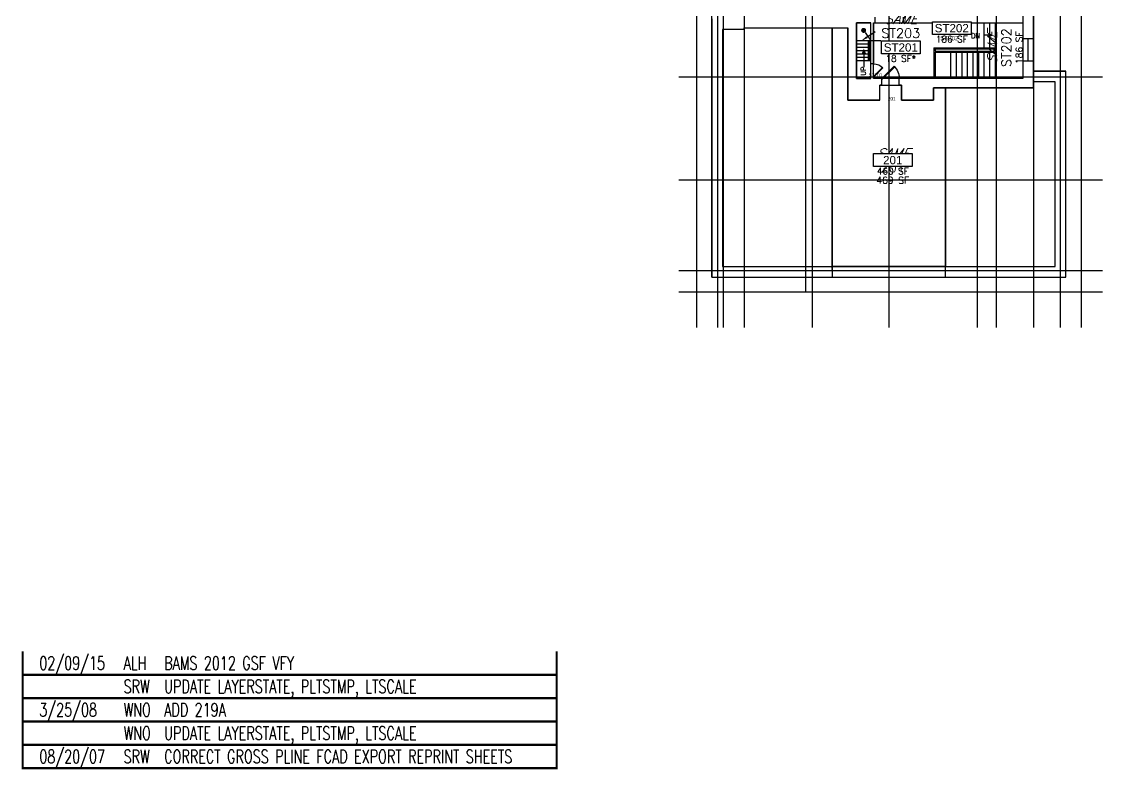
# Model space of a CAD drawing. Header units: inches. Extents: x 3065842 to 3066160, y 1245237 to 1245511.
# Drawn here: x 3065841.8 to 3066003.7, y 1245236.6 to 1245348.6 of the extents above; entities that cross this region are included whole.
import ezdxf
from ezdxf import colors
from ezdxf.entities.mleader import LeaderData, LeaderLine
from ezdxf.enums import TextEntityAlignment as Align
from ezdxf.math import Vec2, Vec3

# ---------------------------------------------------------------- set-up
doc = ezdxf.new("R2010")
doc.units = ezdxf.units.IN
doc.header["$MEASUREMENT"] = 0
doc.set_wipeout_variables(frame=1)
doc.linetypes.add('HIDDEN', pattern=[0.375, 0.25, -0.125])
for name, color, linetype in [('A-ANNO-REVS', 1, 'Continuous'), ('A-ANNO-RMNO', 4, 'Continuous'), ('A-ANNO-RMNO-OLD', 4, 'Continuous'), ('A-ANNO-RMSF', 4, 'Continuous'), ('A-AREA-BOUN', 3, 'HIDDEN'), ('A-DOOR', 2, 'Continuous'), ('A-FLOR-LEVL', 3, 'Continuous'), ('A-GLAZ', 2, 'Continuous'), ('A-ROOF', 1, 'Continuous'), ('A-SPAC-ANOT', 7, 'Continuous'), ('A-SPAC-GROS', 6, 'Continuous'), ('A-SPAC-PPLN-AREA', 3, 'Continuous'), ('A-SPAC-RMBX', 4, 'Continuous'), ('A-SPAC-RMDR', 7, 'Continuous'), ('A-SPAC-RMNO', 4, 'Continuous'), ('A-SPAC-RMTW', 4, 'Continuous'), ('A-SPAC-WPBX', 4, 'Continuous'), ('A-WALL', 7, 'Continuous'), ('S-GRID', 1, 'Continuous')]:
    doc.layers.add(name, color=color, linetype=linetype)
doc.styles.add('FAI1', font='arial.ttf')
doc.styles.add('REVS', font='romans.shx', dxfattribs={"width": 0.7})
doc.styles.add('RMTAG-OLDNUM', font='complex.shx', dxfattribs={"oblique": 25, "height": 17})
doc.styles.add('RMTAG-RMNUM', font='simplex', dxfattribs={"height": 17})
doc.styles.add('RMTAG-SQFT', font='simplex', dxfattribs={"height": 12})
doc.styles.add('ROMANS', font='romans.shx')
doc.styles.add('SIMPLEX', font='simplex')

# ---------------------------------------------------------------- blocks, each defined once
blk = doc.blocks.new('RMTAG3')
at = {"layer": 'A-ANNO-RMNO', "style": 'RMTAG-RMNUM'}
blk.add_attdef('ROOM#', text='', height=17, dxfattribs=at).set_placement((0, 0), align=Align.BOTTOM_CENTER)
at = {"layer": 'A-ANNO-RMNO-OLD', "style": 'RMTAG-OLDNUM', "oblique": 25}
blk.add_attdef('OLDROOM#', text='', height=17, dxfattribs=at).set_placement((0, 25.5), align=Align.BOTTOM_CENTER)
at = {"layer": 'A-ANNO-RMSF', "style": 'RMTAG-SQFT'}
blk.add_attdef('SQ-FT', text='', height=12, dxfattribs=at).set_placement((0, -19), align=Align.BOTTOM_CENTER)
blk = doc.blocks.new('AWI002')
blk.add_line((-0.5, -1), (0.5, -1))
blk = doc.blocks.new('ADO001')
for p, q in [((0.207106, 0.707105), (-0.499999, 0)), ((-0.499999, 0), (-0.465625, -0.034373)), ((-0.465625, -0.034373), (0.240643, 0.671896))]:
    blk.add_line(p, q)
blk.add_arc((-0.499999, 0), 0.999997, 0, 45)
blk = doc.blocks.new('ADO101')
for p, q in [((0.465624, -0.034373), (-0.240645, 0.671896)), ((-0.207108, 0.707105), (0.499997, 0)), ((0.499997, 0), (0.465624, -0.034373))]:
    blk.add_line(p, q)
blk.add_arc((0.499997, 0), 0.999997, 135, 180)
blk = doc.blocks.new('FMGRM1')
at = {"style": 'FAI1'}
for tag, p in [('DATA1', (0, -0.284)), ('DATA2', (0, -0.443)), ('DATA3', (0, -0.602)), ('DATA4', (0, -0.762)), ('DATA5', (0, -0.921))]:
    blk.add_attdef(tag, text='', height=0.117, dxfattribs=at).set_placement(p, align=Align.CENTER)
at = {"layer": 'A-SPAC-RMDR', "style": 'FAI1'}
blk.add_attdef('RMDOOR', text='', height=0.08, dxfattribs=at).set_placement((0, 0.257), align=Align.MIDDLE)
at = {"layer": 'A-SPAC-RMNO', "style": 'FAI1'}
blk.add_attdef('RMNUMB', text='', height=0.16, dxfattribs=at).set_placement((0, 0), align=Align.MIDDLE)
at = {"linetype": 'Continuous'}
blk.add_wipeout([(-0.375, -0.125), (0.375, -0.125), (0.375, 0.125), (-0.375, 0.125)], dxfattribs=at).dxf.layer = 'A-SPAC-WPBX'
at = {"layer": 'A-SPAC-RMBX', "linetype": 'Continuous'}
blk.add_lwpolyline([(-0.375, 0.125), (0.375, 0.125), (0.375, -0.125), (-0.375, -0.125)], close=True, dxfattribs=at)
blk = doc.blocks.new('14_revision')
at = {"const_width": 4}
blk.add_lwpolyline([(960, 42), (960, 0), (0, 0), (0, 42)], dxfattribs=at)
at = {"style": 'REVS', "width": 0.7}
for tag, p in [('REVDATE', (29.9, 21.1)), ('REVINITIALS', (181.4, 21.1)), ('REVREASON', (254.4, 21.1))]:
    blk.add_attdef(tag, text='', height=24, dxfattribs=at).set_placement(p, align=Align.MIDDLE_LEFT)
blk = doc.blocks.new('_Dot')
at = {"color": 0, "linetype": 'ByBlock', "lineweight": -2}
blk.add_line((-0.5, 0), (-1, 0), dxfattribs=at)
at = {"color": 0, "linetype": 'ByBlock', "const_width": 0.5}
blk.add_lwpolyline([(-0.25, 0, 1), (0.25, 0, 1)], format="xyb", close=True, dxfattribs=at)
blk = doc.blocks.new('SREV_UPDATE')
at = {"layer": 'A-ANNO-REVS'}
blk.add_blockref('14_revision', (0, 0), dxfattribs=at).add_auto_attribs({'REVREASON': 'UPDATE LAYERSTATE, PLTSTMP, LTSCALE', 'REVINITIALS': 'SRW'})
blk = doc.blocks.new('S-340-02-DWG-BAS', base_point=(0, 0, -24))
at = {"layer": 'A-ANNO-RMNO'}
for p, q in [((1160.5, 834.6), (1175.4, 844.6)), ((1378.9, 838), (1371, 838))]:
    blk.add_line(p, q, dxfattribs=at)
for points in [[(1161.6, 833), (1159.4, 836.3), (1150.5, 828)], [(1378.9, 842), (1378.9, 834), (1387.8, 838)]]:
    blk.add_solid(points, dxfattribs=at)
at = {"layer": 'A-AREA-BOUN'}
for p, q in [((1098, 415.6), (1098, 851.6)), ((1302, 415.6), (1302, 743.6))]:
    blk.add_line(p, q, dxfattribs=at)
at = {"layer": 'A-FLOR-LEVL'}
for p, q in [((1371, 860.6), (1371, 815.6)), ((1381, 860.6), (1381, 815.6)), ((1391, 860.6), (1391, 815.6)), ((1142, 828.6), (1167.5, 828.6)), ((1142, 822.6), (1163.5, 822.6)), ((1142, 816.6), (1163.5, 816.6)), ((1163.5, 792.6), (1163.5, 828.6)), ((1165.5, 792.6), (1165.5, 828.6)), ((1165.5, 822.6), (1167.5, 822.6)), ((1165.5, 816.6), (1167.5, 816.6)), ((1142, 810.6), (1163.5, 810.6)), ((1142, 804.6), (1163.5, 804.6)), ((1142, 798.6), (1163.5, 798.6)), ((1155.1, 805.1), (1155.1, 780.6)), ((1165.5, 810.6), (1167.5, 810.6)), ((1165.5, 804.6), (1167.5, 804.6)), ((1165.5, 798.6), (1167.5, 798.6)), ((1281, 815.6), (1391, 815.6)), ((1281, 815.6), (1281, 760.6)), ((1283, 807.6), (1391, 807.6)), ((1283, 807.6), (1283, 760.6)), ((1311, 807.6), (1311, 760.6)), ((1321, 807.6), (1321, 760.6)), ((1331, 807.6), (1331, 760.6)), ((1341, 807.6), (1341, 760.6)), ((1351, 807.6), (1351, 760.6)), ((1361, 807.6), (1361, 760.6)), ((1371, 807.6), (1371, 760.6)), ((1381, 807.6), (1381, 760.6)), ((1391, 815.6), (1391, 807.6)), ((1391, 807.6), (1391, 760.6)), ((1142, 792.6), (1167.5, 792.6)), ((1341, 786.6), (1341, 786.5))]:
    blk.add_line(p, q, dxfattribs=at)
blk.add_solid([(1151.1, 805.1), (1159.1, 805.1), (1155.1, 814.1)], dxfattribs=at)
at = {"layer": 'A-GLAZ'}
for p, q in [((1441, 831.6), (1441, 791.6)), ((1460, 831.6), (1460, 791.6))]:
    blk.add_line(p, q, dxfattribs=at)
at = {"layer": 'A-ROOF'}
for p, q in [((882, 403.6), (882, 1007.6)), ((1460, 773.6), (1518, 773.6)), ((1518, 403.6), (1518, 773.6)), ((882, 403.6), (1518, 403.6))]:
    blk.add_line(p, q, dxfattribs=at)
at = {"layer": 'A-SPAC-PPLN-AREA'}
for points in [[(1167.5, 860.6), (1142, 860.6), (1142, 760.6), (1167.5, 760.6)], [(1441, 860.6), (1441, 760.6), (1172.5, 760.6), (1172.5, 860.6)], [(1302, 422.6), (1098, 422.6), (1098, 851.6), (1126, 851.6), (1126, 721.6), (1183.5, 721.6), (1183.5, 748.6), (1222.5, 748.6), (1222.5, 721.6), (1280, 721.6), (1280, 743.6), (1302, 743.6)]]:
    blk.add_lwpolyline(points, close=True, dxfattribs=at)
at = {"layer": 'A-WALL'}
for p, q in [((1460, 2680.6), (1460, 773.6)), ((1441, 2661.4), (1441, 760.6)), ((882, 867.6), (882, 403.6)), ((1142, 860.6), (1167.5, 860.6)), ((1142, 760.6), (1142, 860.6)), ((1167.5, 786.6), (1167.5, 860.6)), ((1172.5, 860.6), (1172.5, 786.6)), ((1172.5, 860.6), (1174.5, 860.6)), ((1174.5, 870.6), (1174.5, 860.6)), ((1225.5, 870.6), (1225.5, 860.6)), ((1225.5, 860.6), (1441, 860.6)), ((940, 848.6), (901, 848.6)), ((901, 848.6), (901, 422.6)), ((940, 848.6), (940, 851.6)), ((940, 851.6), (1126, 851.6)), ((1126, 721.6), (1126, 851.6)), ((1460, 831.6), (1441, 831.6)), ((1283, 813.6), (1389, 813.6)), ((1283, 813.6), (1283, 809.6)), ((1283, 809.6), (1389, 809.6)), ((1389, 813.6), (1389, 809.6)), ((1172.5, 786.6), (1167.5, 786.6)), ((1460, 791.6), (1441, 791.6)), ((1167.5, 760.6), (1142, 760.6)), ((1167.5, 760.6), (1167.5, 762.6)), ((1172.5, 762.6), (1167.5, 762.6)), ((1172.5, 762.6), (1172.5, 760.6)), ((1187.5, 760.6), (1172.5, 760.6)), ((1187.5, 748.6), (1187.5, 760.6)), ((1441, 760.6), (1218.5, 760.6)), ((1218.5, 748.6), (1218.5, 760.6)), ((1518, 773.6), (1460, 773.6)), ((1518, 403.6), (1518, 773.6)), ((1183.5, 721.6), (1183.5, 748.6)), ((1187.5, 748.6), (1183.5, 748.6)), ((1222.5, 748.6), (1218.5, 748.6)), ((1222.5, 721.6), (1222.5, 748.6)), ((1460, 743.6), (1280, 743.6)), ((1280, 743.6), (1280, 721.6)), ((1460, 754.6), (1460, 743.6)), ((1499, 754.6), (1460, 754.6)), ((1499, 422.6), (1499, 754.6)), ((1183.5, 721.6), (1126, 721.6)), ((1280, 721.6), (1222.5, 721.6)), ((901, 422.6), (1499, 422.6)), ((882, 403.6), (1518, 403.6))]:
    blk.add_line(p, q, dxfattribs=at)
at = {"layer": 'S-GRID'}
for p, q in [((854, 2788.6), (854, 313.2)), ((892, 2788.6), (892, 313.2)), ((902, 2788.6), (902, 313.2)), ((940, 2788.6), (940, 313.2)), ((1051, 376.6), (1051, 2788.6)), ((1200, 2788.6), (1200, 313.2)), ((1359, 2788.6), (1359, 313.2)), ((1393, 2788.6), (1393, 313.2)), ((1460, 2788.6), (1460, 313.2)), ((1508, 2788.6), (1508, 313.2)), ((1546, 2788.6), (1546, 313.2)), ((1062, 2680.6), (1062, 313.2)), ((1583.8, 762.6), (822.6, 762.6)), ((1583.8, 577.6), (822.6, 577.6)), ((1583.8, 414.6), (822.6, 414.6)), ((1583.8, 376.6), (822.6, 376.6))]:
    blk.add_line(p, q, dxfattribs=at)
at = {"layer": 'A-ANNO-REVS'}
for p, values in [((-357.2, -311.1), {'REVREASON': 'BAMS 2012 GSF VFY', 'REVINITIALS': 'ALH', 'REVDATE': '02/09/15'}), ((-357.2, -395.1), {'REVREASON': 'ADD 219A', 'REVINITIALS': 'WNO', 'REVDATE': '3/25/08'}), ((-357.2, -437.1), {'REVREASON': 'UPDATE LAYERSTATE, PLTSTMP, LTSCALE', 'REVINITIALS': 'WNO'}), ((-357.2, -479), {'REVREASON': 'CORRECT GROSS PLINE FCAD EXPORT REPRINT SHEETS', 'REVINITIALS': 'SRW', 'REVDATE': '08/20/07'})]:
    blk.add_blockref('14_revision', p, dxfattribs=at).add_auto_attribs(values)
blk.add_blockref('SREV_UPDATE', (-357.2, -353.1), dxfattribs=at)
at = {"layer": 'A-ANNO-RMNO'}
for p, values in [((1221.5, 828.1), {'OLDROOM#': 'SAME', 'ROOM#': 'ST203', 'SQ-FT': '17 SF'}), ((1207, 586.8), {'OLDROOM#': 'SAME', 'ROOM#': '201', 'SQ-FT': '469 SF'})]:
    blk.add_blockref('RMTAG3', p, dxfattribs=at).add_auto_attribs(values)
at = {"layer": 'A-ANNO-RMNO', "rotation": 90}
blk.add_blockref('RMTAG3', (1424.9, 815.7), dxfattribs=at).add_auto_attribs({'OLDROOM#': 'SAME', 'ROOM#': 'ST202', 'SQ-FT': '186 SF'})
at = {"layer": 'A-DOOR', "xscale": -24, "yscale": 24, "zscale": 80, "rotation": 270}
blk.add_blockref('ADO001', (1172.5, 774.6), dxfattribs=at)
at = {"layer": 'A-DOOR', "xscale": -31, "yscale": 31, "zscale": 80}
blk.add_blockref('ADO101', (1203, 760.6), dxfattribs=at)
at = {"layer": 'A-GLAZ', "xscale": -40, "yscale": 9.501261, "zscale": 36, "rotation": 270}
blk.add_blockref('AWI002', (1460, 811.6), dxfattribs=at)
at = {"layer": 'A-ANNO-RMNO', "style": 'SIMPLEX'}
blk.add_text('DN', height=9, dxfattribs=at).set_placement((1347.6, 832.6))
at = {"layer": 'A-FLOR-LEVL', "style": 'SIMPLEX'}
blk.add_text('UP', height=9, rotation=90, dxfattribs=at).set_placement((1158.6, 765.3))
at = {"layer": 'A-SPAC-RMTW'}
ref = blk.add_blockref('FMGRM1', (1313.1, 850.8), dxfattribs=dict(at, xscale=93, yscale=93, zscale=93))
ref.add_attrib('RMNUMB', 'ST202', dxfattribs={"layer": 'A-SPAC-RMNO', "height": 14.88, "style": 'FAI1'}).set_placement((1313.1, 850.8), align=Align.MIDDLE)
ref.add_attrib('RMDOOR', 'ST202', dxfattribs={"layer": 'A-SPAC-RMDR', "height": 8, "style": 'FAI1'}).set_placement((1308.8, 832.8), align=Align.MIDDLE)
ref = blk.add_blockref('FMGRM1', (1221.5, 816.1), dxfattribs=dict(at, xscale=93, yscale=93, zscale=93))
ref.add_attrib('RMNUMB', 'ST201', dxfattribs={"layer": 'A-SPAC-RMNO', "height": 14.88, "style": 'FAI1'}).set_placement((1221.5, 816.1), align=Align.MIDDLE)
ref.add_attrib('RMDOOR', 'ST201', dxfattribs={"layer": 'A-SPAC-RMDR', "height": 6, "style": 'FAI1'}).set_placement((1176, 766.6), align=Align.MIDDLE)
ref = blk.add_blockref('FMGRM1', (1207, 613.7), dxfattribs=dict(at, xscale=93, yscale=93, zscale=93))
ref.add_attrib('RMNUMB', '201', dxfattribs={"layer": 'A-SPAC-RMNO', "height": 14.88, "style": 'FAI1'}).set_placement((1207, 613.7), align=Align.MIDDLE)
ref.add_attrib('RMDOOR', '201', dxfattribs={"layer": 'A-SPAC-RMDR', "height": 6, "style": 'FAI1'}).set_placement((1205.3, 723.9), align=Align.MIDDLE)
at = {"layer": 'A-SPAC-GROS'}
blk.add_lwpolyline([(1302, 403.6), (1302, 743.6), (1460, 743.6), (1460, 2680.6), (1359, 2680.6), (1359, 2788.6), (1085, 2788.6), (1085, 2680.6), (940, 2680.6), (940, 851.6), (1098, 851.6), (1098, 403.6)], close=True, dxfattribs=at)
at = {"layer": 'A-SPAC-ANOT', "style": 'ROMANS'}
for s, p in [('186 SF', (1313.1, 825.1)), ('18 SF*', (1221.5, 790.4)), ('460 SF', (1207, 588))]:
    blk.add_text(s, height=11.69, dxfattribs=at).set_placement(p, align=Align.CENTER)
at = {"layer": 'A-SPAC-RMTW'}
ml = blk.add_multileader_mtext('Standard', dxfattribs=at)
ml.set_content('', color=256, style='SIMPLEX')
ml.set_leader_properties()
ml.set_arrow_properties(name='DOT')
ml.build(insert=Vec2(0, 0))
ml.multileader.update_dxf_attribs({"text_left_attachment_type": 2, "text_right_attachment_type": 2, "dogleg_length": 0.0938, "arrow_head_size": 9, "scale": 192})
ctx = ml.context
ctx.base_point, ctx.scale, ctx.char_height, ctx.arrow_head_size, ctx.landing_gap_size, ctx.plane_origin = Vec3(1185.5, 828.6), 192, 18, 9, 6, Vec3(1154.7, 846.8)
ctx.left_attachment, ctx.right_attachment = 2, 2
notes = []
notes.append((ctx, [(0, (1, 1, 0), (1167.5, 828.6), (1, 0), 18, [(0, [(1154.7, 846.8)], 0, [])])]))
ctx.mtext.insert, ctx.mtext.flow_direction = Vec3(1191.5, 837.6), 5
for ctx, leaders in notes:
    for number, flags, end, landing, length, lines in leaders:
        leader = LeaderData()
        leader.index, (leader.has_last_leader_line, leader.has_dogleg_vector, leader.attachment_direction) = number, flags
        leader.last_leader_point, leader.dogleg_vector, leader.dogleg_length = Vec3(end), Vec3(landing), length
        for number, points, colour, breaks in lines:
            line = LeaderLine()
            line.index, line.vertices, line.color, line.breaks = number, Vec3.list(points), colors.encode_raw_color(colour), breaks
            leader.lines.append(line)
        ctx.leaders.append(leader)

msp = doc.modelspace()

# ---------------------------------------------------------------- block references
at = {"layer": 'Defpoints', "xscale": 0.08333333333333333, "yscale": 0.08333333333333333, "zscale": 0.08333333333333333}
msp.add_blockref('S-340-02-DWG-BAS', (3065871.68, 1245276.71, -2), dxfattribs=at)

doc.saveas('drawing.dxf')
